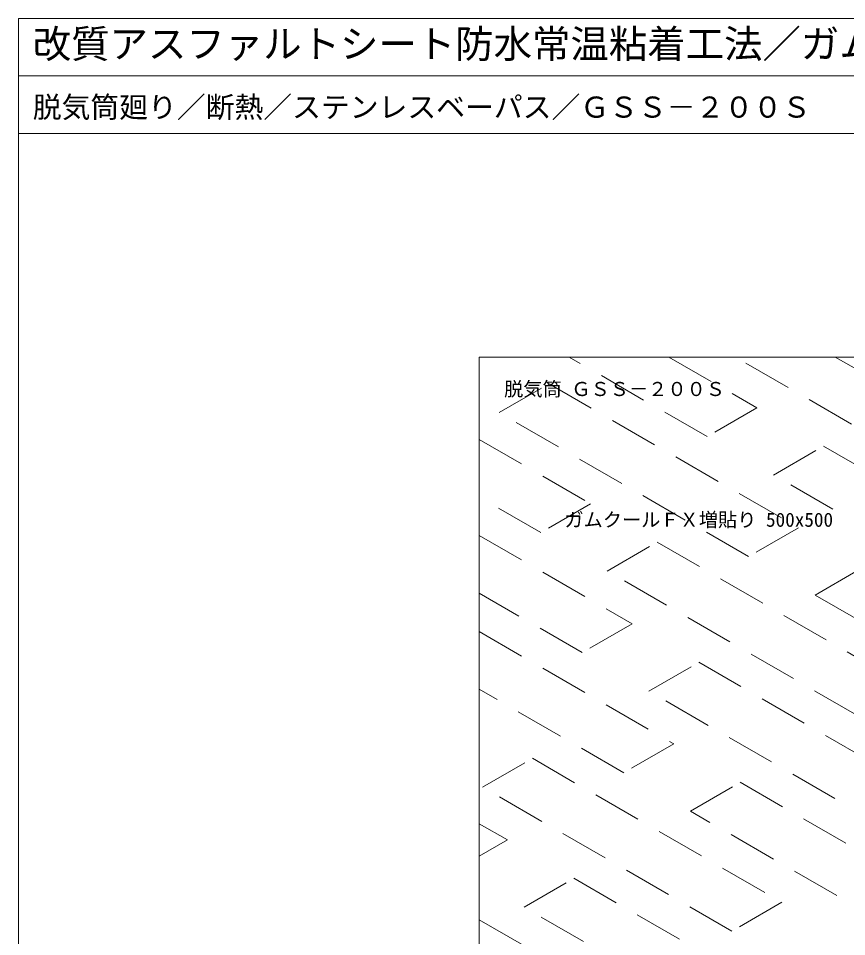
# Model space of a CAD drawing. Units: millimetres, scale not verified. Extents: x -690 to 690, y -477 to 478.
# Drawn here: x -690 to -258.8, y -0.6 to 477.5 of the extents above; entities that cross this region are included whole.
import ezdxf
from ezdxf.enums import TextEntityAlignment as Align

# ---------------------------------------------------------------- set-up
doc = ezdxf.new("R2010")
doc.units = ezdxf.units.MM
doc.header["$LTSCALE"] = 2
doc.linetypes.add('USER1', pattern=[19.05, 12.7, -6.35])
for name, color, linetype, lineweight in [('0-0_0', 7, 'Continuous', 18), ('0-1_WAKU', 7, 'Continuous', 18), ('0-4_MOJI', 7, 'Continuous', 18), ('0-7_bousui2', 7, 'USER1', 9)]:
    doc.layers.add(name, color=color, linetype=linetype, lineweight=lineweight)
doc.styles.add('ＭＳ ゴシック', font='')
doc.styles.get('ＭＳ ゴシック').set_extended_font_data('MS Gothic')

msp = doc.modelspace()

# ---------------------------------------------------------------- linework, layer by layer
at = {"layer": '0-0_0'}
msp.add_line((-690.031, 447.511), (689.969, 447.511), dxfattribs=at)
msp.add_lwpolyline([(-450.031, -298.83), (449.969, -298.83), (449.969, 301.17), (-450.031, 301.17)], close=True, dxfattribs=at)
at = {"layer": '0-1_WAKU'}
for points in [[(-690.031, -477.489), (689.969, -477.489), (689.969, 477.511), (-690.031, 477.511)], [(689.969, 417.511), (-690.031, 417.511), (-690.031, 477.511), (689.969, 477.511)], [(-690.031, -477.489), (689.969, -477.489), (689.969, 477.511), (-690.031, 477.511)]]:
    msp.add_lwpolyline(points, close=True, dxfattribs=at)
at = {"layer": '0-7_bousui2'}
for points in [[(-351.287, 301.17), (-305.485, 274.727), (-331.466, 259.727), (-403.248, 301.17)], [(-264.684, 301.17), (-197.232, 262.227), (-223.213, 247.227), (-316.646, 301.17)], [(-450.031, 258.18), (-392.088, 224.727), (-418.068, 209.727), (-450.031, 228.18)], [(-450.031, 208.18), (-370.437, 162.227), (-396.418, 147.227), (-450.031, 178.18)], [(-188.062, 126.933), (-275.174, 177.227), (-249.194, 192.227), (-162.081, 141.933)], [(-450.031, 158.18), (-348.786, 99.727), (-374.767, 84.727), (-450.031, 128.18)], [(-230.93, 1.683), (-340.126, 64.727), (-314.145, 79.727), (-204.95, 16.683)], [(-450.031, 58.18), (-435.389, 49.727), (-450.031, 41.273)], [(-450.031, 8.18), (-379.097, -32.773), (-405.078, -47.773), (-450.031, -21.82)]]:
    msp.add_lwpolyline(points, dxfattribs=at)
for points in [[(-439.719, 272.227), (-413.738, 287.227), (-283.835, 212.227), (-309.815, 197.227)], [(-296.825, 239.727), (-270.844, 254.727), (-140.94, 179.727), (-166.921, 164.727)], [(-383.427, 189.727), (-357.447, 204.727), (-227.543, 129.727), (-253.524, 114.727)], [(-361.777, 127.227), (-335.796, 142.227), (-205.892, 67.227), (-231.873, 52.227)], [(-448.379, 77.227), (-422.399, 92.227), (-292.495, 17.227), (-318.476, 2.227)], [(-426.729, 14.727), (-400.748, 29.727), (-270.844, -45.273), (-296.825, -60.273)]]:
    msp.add_lwpolyline(points, close=True, dxfattribs=at)

# ---------------------------------------------------------------- texts
at = {"layer": '0-1_WAKU', "style": 'ＭＳ ゴシック'}
for s, height, p in [('改質アスファルトシート防水常温粘着工法／ガムクールカタログ掲載図', 14.66, (-682.531, 452.511)), ('脱気筒廻り／断熱／ステンレスベーパス／ＧＳＳ－２００Ｓ', 11, (-682.531, 422.511))]:
    msp.add_text(s, height=height, dxfattribs=at).set_placement(p, align=Align.BOTTOM_LEFT)
at = {"layer": '0-4_MOJI', "style": 'ＭＳ ゴシック'}
for s, p in [('脱気筒 ＧＳＳ－２００Ｓ', (-437.099, 278.662)), ('ガムクールＦＸ増貼り 500x500', (-405.734, 210.584))]:
    msp.add_text(s, height=7.331, dxfattribs=at).set_placement(p, align=Align.BOTTOM_LEFT)

doc.saveas('drawing.dxf')
